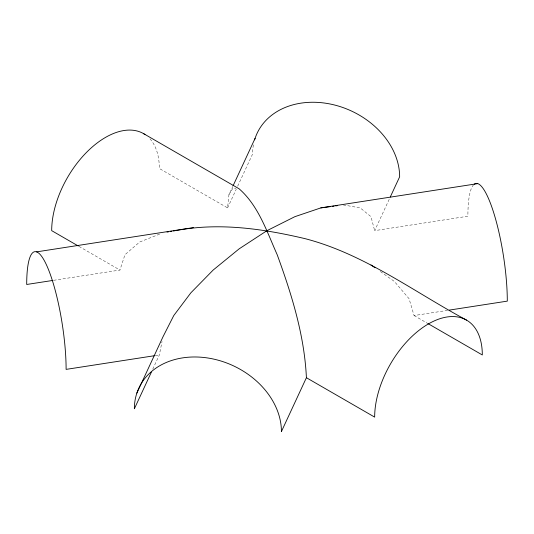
<?xml version="1.0" encoding="UTF-8"?>
<svg xmlns="http://www.w3.org/2000/svg" width="534" height="534" viewBox="0 0 534 534"><rect width="100%" height="100%" fill="white"/><g stroke="black" fill="none" stroke-linecap="round" stroke-linejoin="round"><path stroke-width="0.4" stroke-dasharray="2.67 2" d="M149.994 138.887A76.128 43.955 -60 0 1 159.339 168.49L227.591 207.9L228.939 194.703L232.771 186.439M152.751 369.168L159.339 354.963L162.056 341.506M53.687 280.303L119.936 270.05L124.949 254.738L139.641 242.022L160.747 233.658M227.591 207.9L236.268 189.21M237.657 186.219L252.575 154.066A76.128 60.042 24.9 0 1 253.483 144.474M473.665 184.704A76.128 16.087 81.2 0 0 467.891 216.223L374.661 230.648L389.58 198.501M228.939 194.703L232.871 188.195L236.008 188.502M155.254 355.591L159.339 354.963M380.341 271.532L394.359 281.431L409.051 298.693L414.064 315.554L447.599 310.367M343.128 204.902L360.236 207.9L370.99 216.677L374.661 230.648M414.064 315.554L427 323.023M78.985 246.408L119.936 270.05"/><path stroke-width="0.8" d="M136.864 393.091L163.01 336.754L173.764 315.554L190.872 292.806L213.173 270.05L239.139 248.851L267 230.648L294.861 216.677L320.827 207.893L477.743 183.623M233.118 185.692L255.085 138.366M151.362 372.158L134.361 408.79A76.128 60.042 24.9 0 1 207.893 358.007A76.128 60.042 24.9 0 1 281.425 431.539L306.409 377.712C304.433 335.339 291.657 294.327 277.199 254.738C266.893 231.756 258.616 205.89 239.139 188.816L143.573 133.64M390.274 197.006L399.639 176.821A76.128 60.042 24.9 0 0 334.758 105.058A76.128 60.042 24.9 0 0 254.611 139.861M167.015 232.083L168.617 231.816M170.226 231.542L171.828 231.269M173.43 230.995L175.032 230.728M176.634 230.454C219.28 222.384 263.255 228.792 305.061 238.651C364.175 253.977 413.536 291.591 466.549 320.113M36.552 251.874L193.468 227.597M52.873 280.43L26.7 284.475A76.128 16.087 81.2 0 1 46.405 264.771A76.128 16.087 81.2 0 1 66.109 369.381L154.433 355.717M449.234 310.114L507.3 301.129A76.128 16.087 81.2 0 0 495.532 218.873A76.128 16.087 81.2 0 0 474.279 184.17M320.827 207.893L330.74 206.565M332.388 206.344L334.044 206.124M335.692 205.897L337.348 205.677M427.714 323.437L482.315 354.963A76.128 43.955 -60 0 0 428.488 323.884A76.128 43.955 -60 0 0 374.661 417.114L306.409 377.712M78.264 245.994L51.685 230.648A76.128 43.955 -60 0 1 85.84 153.071A76.128 43.955 -60 0 1 144.961 134.501M370.99 264.937L374.995 267.768"/></g></svg>
